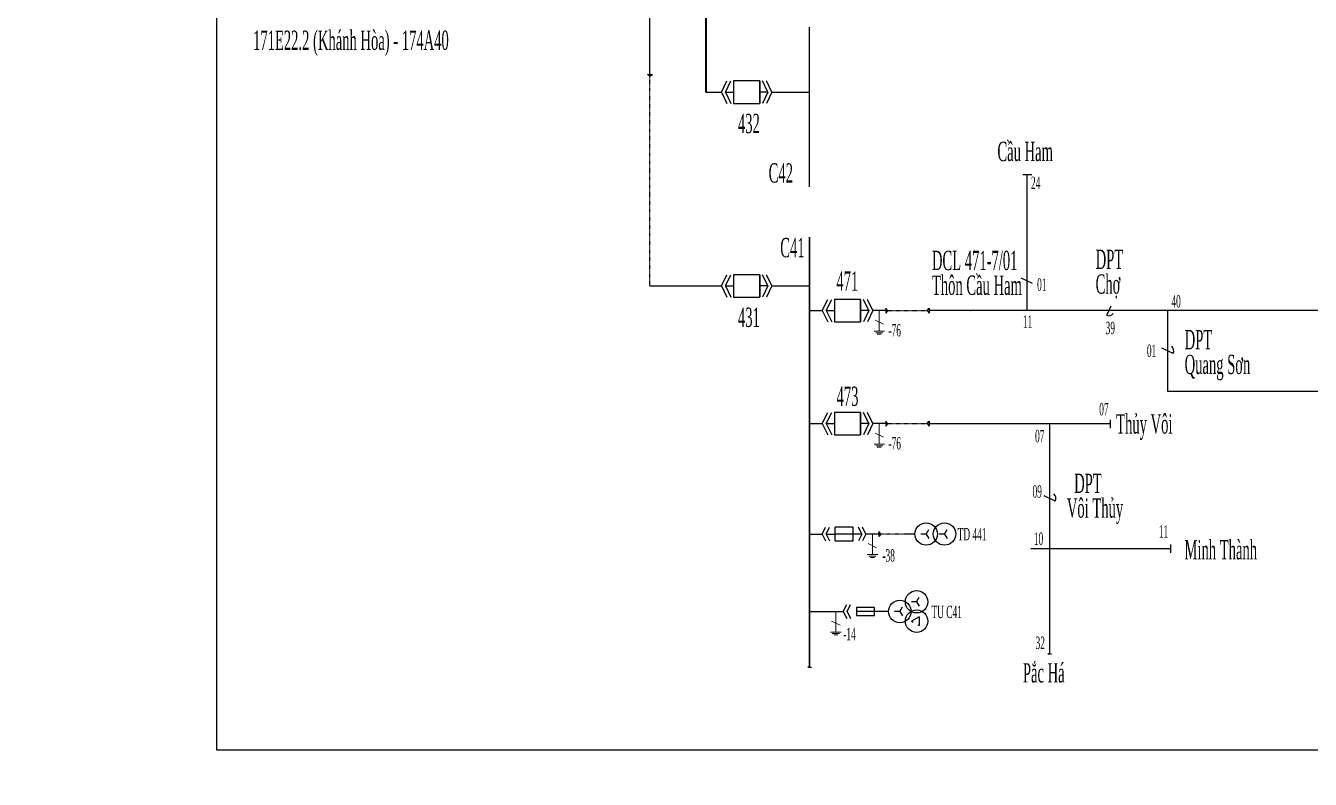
# Model space of a CAD drawing. Header units: inches. Extents: x 5954 to 16840, y 1852 to 5708.
# Drawn here: x 5954 to 6478, y 4016 to 4323 of the extents above; entities that cross this region are included whole.
import ezdxf

# ---------------------------------------------------------------- set-up
doc = ezdxf.new("R2010")
doc.units = ezdxf.units.IN
doc.header["$LTSCALE"] = 0.007
doc.header["$MEASUREMENT"] = 0
doc.linetypes.add('HIDDENX2', pattern=[0.75, 0.5, -0.25])
doc.layers.get('0').update_dxf_attribs({"color": 8, "lineweight": 25})
for name, color, linetype, lineweight in [('0.4+6kV', 6, 'Continuous', 25), ('Cap 22', 170, 'HIDDENX2', 25), ('DZ 22+10', 170, 'Continuous', 25), ('DZ 35', 30, 'Continuous', 25), ('TC 22', 170, 'Continuous', 35), ('TC 35', 30, 'Continuous', 35), ('Tiep dat', 7, 'Continuous', 15)]:
    doc.layers.add(name, color=color, linetype=linetype, lineweight=lineweight)
doc.layers.add('Chu', color=7, linetype='Continuous')
doc.layers.add('so', color=7, linetype='Continuous')
doc.styles.add('chu', font='times.ttf', dxfattribs={"width": 0.5, "height": 0.2})

msp = doc.modelspace()

# ---------------------------------------------------------------- hatches: boundary and pattern name
at = {"layer": 'DZ 22+10'}
h = msp.add_hatch(color=170, dxfattribs=at)
h.paths.add_polyline_path([(6339.3, 4207.12, 0.414214), (6339.19, 4207.01), (6339.3, 4207.01)], flags=17)
h.paths.add_polyline_path([(6339.4, 4207.01, 0.414214), (6339.3, 4207.12), (6339.3, 4207.01), (6339.19, 4207.01, 1)])
at = {"layer": 'TC 35'}
h = msp.add_hatch(dxfattribs=at)
h.set_pattern_fill('ANSI31', color=5, scale=0.393701)
h.set_pattern_definition([(45, (3639.96308, 2435.750033), (-0.0347985621, 0.0347985621), [])])
h.paths.add_polyline_path([(5953.78, 4041.88, 1), (5953.77, 4041.88, 1)])
h = msp.add_hatch(dxfattribs=at)
h.set_pattern_fill('ANSI31', color=5, scale=0.393701)
h.set_pattern_definition([(45, (3648.017744, 2435.702826), (-0.0347985621, 0.0347985621), [])])
h.paths.add_polyline_path([(5961.83, 4041.83, 1), (5961.83, 4041.83, 1)])
h = msp.add_hatch(dxfattribs=at)
h.set_pattern_fill('ANSI31', color=5, scale=0.393701)
h.set_pattern_definition([(45, (3649.10958, 2436.35871), (-0.0347985621, 0.0347985621), [])])
h.paths.add_polyline_path([(5962.93, 4042.49, 1), (5962.92, 4042.49, 1)])
h = msp.add_hatch(dxfattribs=at)
h.set_pattern_fill('ANSI31', color=5, scale=0.393701)
h.set_pattern_definition([(45, (3650.101704, 2435.04072), (-0.0347985621, 0.0347985621), [])])
h.paths.add_polyline_path([(5963.92, 4041.17, 1), (5963.91, 4041.17, 1)])
h = msp.add_hatch(dxfattribs=at)
h.set_pattern_fill('ANSI31', color=5, scale=0.393701)
h.set_pattern_definition([(45, (3663.396417, 2435.750033), (-0.0347985621, 0.0347985621), [])])
h.paths.add_polyline_path([(5977.21, 4041.88, 1), (5977.21, 4041.88, 1)])
h = msp.add_hatch(dxfattribs=at)
h.set_pattern_fill('ANSI31', color=5, scale=0.393701)
h.set_pattern_definition([(45, (3671.45108, 2435.702826), (-0.0347985621, 0.0347985621), [])])
h.paths.add_polyline_path([(5985.27, 4041.83, 1), (5985.26, 4041.83, 1)])
h = msp.add_hatch(dxfattribs=at)
h.set_pattern_fill('ANSI31', color=5, scale=0.393701)
h.set_pattern_definition([(45, (3672.542916, 2436.35871), (-0.0347985621, 0.0347985621), [])])
h.paths.add_polyline_path([(5986.36, 4042.49, 1), (5986.35, 4042.49, 1)])
h = msp.add_hatch(dxfattribs=at)
h.set_pattern_fill('ANSI31', color=5, scale=0.393701)
h.set_pattern_definition([(45, (3673.53504, 2435.04072), (-0.0347985621, 0.0347985621), [])])
h.paths.add_polyline_path([(5987.35, 4041.17, 1), (5987.35, 4041.17, 1)])
h = msp.add_hatch(dxfattribs=at)
h.set_pattern_fill('ANSI31', color=5, scale=0.393701)
h.set_pattern_definition([(45, (3681.95359, 2435.750033), (-0.0347985621, 0.0347985621), [])])
h.paths.add_polyline_path([(5995.77, 4041.88, 1), (5995.76, 4041.88, 1)])
h = msp.add_hatch(dxfattribs=at)
h.set_pattern_fill('ANSI31', color=5, scale=0.393701)
h.set_pattern_definition([(45, (3690.008254, 2435.702826), (-0.0347985621, 0.0347985621), [])])
h.paths.add_polyline_path([(6003.82, 4041.83, 1), (6003.82, 4041.83, 1)])
h = msp.add_hatch(dxfattribs=at)
h.set_pattern_fill('ANSI31', color=5, scale=0.393701)
h.set_pattern_definition([(45, (3691.10009, 2436.35871), (-0.0347985621, 0.0347985621), [])])
h.paths.add_polyline_path([(6004.92, 4042.49, 1), (6004.91, 4042.49, 1)])
h = msp.add_hatch(dxfattribs=at)
h.set_pattern_fill('ANSI31', color=5, scale=0.393701)
h.set_pattern_definition([(45, (3692.092215, 2435.04072), (-0.0347985621, 0.0347985621), [])])
h.paths.add_polyline_path([(6005.91, 4041.17, 1), (6005.9, 4041.17, 1)])
h = msp.add_hatch(dxfattribs=at)
h.set_pattern_fill('ANSI31', color=5, scale=0.393701)
h.set_pattern_definition([(45, (3646.60663, 2434.099883), (-0.0347985621, 0.0347985621), [])])
h.paths.add_polyline_path([(5960.42, 4040.23, 1), (5960.42, 4040.23, 1)])
h = msp.add_hatch(dxfattribs=at)
h.set_pattern_fill('ANSI31', color=5, scale=0.393701)
h.set_pattern_definition([(45, (3670.03997, 2434.099883), (-0.0347985621, 0.0347985621), [])])
h.paths.add_polyline_path([(5983.86, 4040.23, 1), (5983.85, 4040.23, 1)])
h = msp.add_hatch(dxfattribs=at)
h.set_pattern_fill('ANSI31', color=5, scale=0.393701)
h.set_pattern_definition([(45, (3688.59714, 2434.099883), (-0.0347985621, 0.0347985621), [])])
h.paths.add_polyline_path([(6002.41, 4040.23, 1), (6002.41, 4040.23, 1)])
h = msp.add_hatch(dxfattribs=at)
h.set_pattern_fill('ANSI31', color=5, scale=0.393701)
h.set_pattern_definition([(45, (3663.396417, 2422.391653), (-0.0347985621, 0.0347985621), [])])
h.paths.add_polyline_path([(5977.21, 4028.52, 1), (5977.21, 4028.52, 1)])
h = msp.add_hatch(dxfattribs=at)
h.set_pattern_fill('ANSI31', color=5, scale=0.393701)
h.set_pattern_definition([(45, (3670.03997, 2420.7415), (-0.0347985621, 0.0347985621), [])])
h.paths.add_polyline_path([(5983.86, 4026.87, 1), (5983.85, 4026.87, 1)])
h = msp.add_hatch(dxfattribs=at)
h.set_pattern_fill('ANSI31', color=5, scale=0.393701)
h.set_pattern_definition([(45, (3671.45108, 2422.344446), (-0.0347985621, 0.0347985621), [])])
h.paths.add_polyline_path([(5985.27, 4028.47, 1), (5985.26, 4028.47, 1)])
h = msp.add_hatch(dxfattribs=at)
h.set_pattern_fill('ANSI31', color=5, scale=0.393701)
h.set_pattern_definition([(45, (3672.542916, 2423.00033), (-0.0347985621, 0.0347985621), [])])
h.paths.add_polyline_path([(5986.36, 4029.13, 1), (5986.35, 4029.13, 1)])
h = msp.add_hatch(dxfattribs=at)
h.set_pattern_fill('ANSI31', color=5, scale=0.393701)
h.set_pattern_definition([(45, (3673.53504, 2421.68234), (-0.0347985621, 0.0347985621), [])])
h.paths.add_polyline_path([(5987.35, 4027.81, 1), (5987.35, 4027.81, 1)])
h = msp.add_hatch(dxfattribs=at)
h.set_pattern_fill('ANSI31', color=5, scale=0.393701)
h.set_pattern_definition([(45, (3681.95192, 2422.39141), (-0.0347985621, 0.0347985621), [])])
h.paths.add_polyline_path([(5995.77, 4028.52, 1), (5995.76, 4028.52, 1)])
h = msp.add_hatch(dxfattribs=at)
h.set_pattern_fill('ANSI31', color=5, scale=0.393701)
h.set_pattern_definition([(45, (3688.59547, 2420.74126), (-0.0347985621, 0.0347985621), [])])
h.paths.add_polyline_path([(6002.41, 4026.87, 1), (6002.41, 4026.87, 1)])
h = msp.add_hatch(dxfattribs=at)
h.set_pattern_fill('ANSI31', color=5, scale=0.393701)
h.set_pattern_definition([(45, (3690.006583, 2422.3442), (-0.0347985621, 0.0347985621), [])])
h.paths.add_polyline_path([(6003.82, 4028.47, 1), (6003.82, 4028.47, 1)])
h = msp.add_hatch(dxfattribs=at)
h.set_pattern_fill('ANSI31', color=5, scale=0.393701)
h.set_pattern_definition([(45, (3691.09842, 2423.000087), (-0.0347985621, 0.0347985621), [])])
h.paths.add_polyline_path([(6004.92, 4029.13, 1), (6004.91, 4029.13, 1)])
h = msp.add_hatch(dxfattribs=at)
h.set_pattern_fill('ANSI31', color=5, scale=0.393701)
h.set_pattern_definition([(45, (3692.090544, 2421.682095), (-0.0347985621, 0.0347985621), [])])
h.paths.add_polyline_path([(6005.91, 4027.81, 1), (6005.9, 4027.81, 1)])
h = msp.add_hatch(dxfattribs=at)
h.set_pattern_fill('ANSI31', color=5, scale=0.393701)
h.set_pattern_definition([(30.650668, (2114.09672, 2411.178983), (-0.0587225735, 0.0347985621), [])])
edge = h.paths.add_edge_path()
edge.add_ellipse((6018.66, 4017.31), major_axis=(-0.00544, 0), ratio=0.592593, start_angle=180, end_angle=360)
edge.add_ellipse((6018.66, 4017.31), major_axis=(0.00544, 0), ratio=0.592593, start_angle=180, end_angle=360)
h = msp.add_hatch(dxfattribs=at)
h.set_pattern_fill('ANSI31', color=5, scale=0.393701)
h.set_pattern_definition([(30.650668, (2125.30771, 2409.52883), (-0.0587225735, 0.0347985621), [])])
edge = h.paths.add_edge_path()
edge.add_ellipse((6029.87, 4015.66), major_axis=(-0.00544, 0), ratio=0.592593, start_angle=180, end_angle=360)
edge.add_ellipse((6029.87, 4015.66), major_axis=(0.00544, 0), ratio=0.592593, start_angle=180, end_angle=360)
h = msp.add_hatch(dxfattribs=at)
h.set_pattern_fill('ANSI31', color=5, scale=0.393701)
h.set_pattern_definition([(30.650668, (2127.688966, 2411.131776), (-0.0587225735, 0.0347985621), [])])
edge = h.paths.add_edge_path()
edge.add_ellipse((6032.25, 4017.26), major_axis=(-0.00544, 0), ratio=0.592593, start_angle=180, end_angle=360)
edge.add_ellipse((6032.25, 4017.26), major_axis=(-0.00544, 0), ratio=0.592593, start_angle=0, end_angle=180)
h = msp.add_hatch(dxfattribs=at)
h.set_pattern_fill('ANSI31', color=5, scale=0.393701)
h.set_pattern_definition([(30.650668, (2129.53144, 2411.78766), (-0.0587225735, 0.0347985621), [])])
edge = h.paths.add_edge_path()
edge.add_ellipse((6034.09, 4017.92), major_axis=(0.00544, 0), ratio=0.592593, start_angle=0, end_angle=180)
edge.add_ellipse((6034.09, 4017.92), major_axis=(-0.00544, 0), ratio=0.592593, start_angle=0, end_angle=180)
h = msp.add_hatch(dxfattribs=at)
h.set_pattern_fill('ANSI31', color=5, scale=0.393701)
h.set_pattern_definition([(30.650668, (2131.20565, 2410.46967), (-0.0587225735, 0.0347985621), [])])
edge = h.paths.add_edge_path()
edge.add_ellipse((6035.77, 4016.6), major_axis=(-0.00544, 0), ratio=0.592593, start_angle=180, end_angle=360)
edge.add_ellipse((6035.77, 4016.6), major_axis=(0.00544, 0), ratio=0.592593, start_angle=180, end_angle=360)

# ---------------------------------------------------------------- linework, layer by layer
at = {"color": 0}
msp.add_lwpolyline([(8371.67, 4027.59), (6031.74, 4027.59), (6031.74, 5707.54), (8371.67, 5707.54)], close=True, dxfattribs=at)
at = {"layer": '0.4+6kV'}
for p, q in [((6328.62, 4115.81), (6326.51, 4115.81)), ((6328.62, 4115.81), (6329.67, 4117.64)), ((6328.62, 4115.81), (6329.67, 4113.98)), ((6317.26, 4088.15), (6315.15, 4088.15)), ((6317.26, 4088.15), (6318.32, 4089.98)), ((6317.26, 4088.15), (6318.32, 4086.32)), ((6318.32, 4082.04), (6315.15, 4080.21)), ((6315.15, 4080.21), (6315.83, 4079.82)), ((6317.76, 4078.71), (6318.32, 4078.39)), ((6318.32, 4082.04), (6318.32, 4078.39))]:
    msp.add_line(p, q, dxfattribs=at)
for centre in [(6328.62, 4115.81), (6317.26, 4088.15), (6317.26, 4080.21)]:
    msp.add_circle(centre, 4.58, dxfattribs=at)
at = {"layer": 'Cap 22'}
for p, q in [((6208.44, 4217.07), (6208.44, 4302.67)), ((6305.44, 4207.01), (6321.55, 4207.01)), ((6305.44, 4160.87), (6321.55, 4160.87)), ((6313.2, 4115.81), (6302.64, 4115.81))]:
    msp.add_line(p, q, dxfattribs=at)
at = {"layer": 'DZ 22+10', "lineweight": 40}
msp.add_line((6231.27, 4385.05), (6231.27, 4296.2), dxfattribs=at)
at = {"layer": 'DZ 22+10', "color": 170}
for p, q in [((6208.44, 4303.47), (6208.44, 4361.78)), ((6273.52, 4257.56), (6273.52, 4322.73)), ((6208.44, 4302.67), (6207.43, 4303.47)), ((6207.43, 4303.47), (6209.45, 4303.47)), ((6208.44, 4302.67), (6207.43, 4303.47)), ((6207.43, 4303.47), (6209.45, 4303.47)), ((6208.44, 4302.67), (6209.45, 4303.47)), ((6208.44, 4302.67), (6209.45, 4303.47)), ((6237.6, 4296.2), (6239.82, 4300.78)), ((6239.23, 4296.2), (6241.45, 4300.78)), ((6253.23, 4300.78), (6253.23, 4291.62)), ((6256.6, 4296.2), (6254.38, 4300.78)), ((6258.23, 4296.2), (6256, 4300.78)), ((6231.27, 4296.2), (6237.6, 4296.2)), ((6237.6, 4296.2), (6239.82, 4291.62)), ((6239.23, 4296.2), (6242.6, 4296.2)), ((6239.23, 4296.2), (6241.45, 4291.62)), ((6255.98, 4296.2), (6253.23, 4296.2)), ((6256.6, 4296.2), (6253.23, 4296.2)), ((6256.6, 4296.2), (6254.38, 4291.62)), ((6258.23, 4296.2), (6256, 4291.62)), ((6258.23, 4296.2), (6273.52, 4296.2)), ((6364.24, 4262.48), (6360.52, 4262.48)), ((6362.33, 4207.01), (6362.35, 4262.49)), ((6237.6, 4217.07), (6239.82, 4221.65)), ((6239.23, 4217.07), (6241.45, 4221.65)), ((6253.23, 4221.65), (6253.23, 4212.48)), ((6256.6, 4217.07), (6254.38, 4221.65)), ((6258.23, 4217.07), (6256, 4221.65)), ((6364.56, 4218.07), (6359.97, 4220.3)), ((6208.44, 4217.07), (6237.6, 4217.07)), ((6237.6, 4217.07), (6239.82, 4212.48)), ((6239.23, 4217.07), (6242.6, 4217.07)), ((6239.23, 4217.07), (6241.45, 4212.48)), ((6255.98, 4217.07), (6253.23, 4217.07)), ((6256.6, 4217.07), (6253.23, 4217.07)), ((6256.6, 4217.07), (6254.38, 4212.48)), ((6258.23, 4217.07), (6256, 4212.48)), ((6258.23, 4217.07), (6273.52, 4217.07)), ((6278.77, 4207.01), (6280.99, 4211.59)), ((6280.39, 4207.01), (6282.61, 4211.59)), ((6294.39, 4211.59), (6294.39, 4202.42)), ((6297.77, 4207.01), (6295.55, 4211.59)), ((6299.39, 4207.01), (6297.17, 4211.59)), ((6394.88, 4205.11), (6396.57, 4208.91)), ((6273.52, 4207.01), (6278.77, 4207.01)), ((6278.77, 4207.01), (6280.99, 4202.42)), ((6280.39, 4207.01), (6283.77, 4207.01)), ((6280.39, 4207.01), (6282.61, 4202.42)), ((6297.15, 4207.01), (6294.39, 4207.01)), ((6297.77, 4207.01), (6294.39, 4207.01)), ((6297.77, 4207.01), (6295.55, 4202.42)), ((6299.39, 4207.01), (6297.17, 4202.42)), ((6304.64, 4207.01), (6299.39, 4207.01)), ((6305.44, 4207.01), (6304.64, 4208.02)), ((6304.64, 4208.02), (6304.64, 4205.99)), ((6305.44, 4207.01), (6304.64, 4205.99)), ((6321.55, 4207.01), (6322.35, 4208.02)), ((6321.55, 4207.01), (6322.35, 4205.99)), ((6322.35, 4208.02), (6322.35, 4205.99)), ((6664.99, 4207.01), (6322.35, 4207.01)), ((6421.91, 4189.47), (6417.33, 4191.69)), ((6278.77, 4160.87), (6280.99, 4165.45)), ((6280.39, 4160.87), (6282.61, 4165.45)), ((6294.39, 4165.45), (6294.39, 4156.29)), ((6297.77, 4160.87), (6295.55, 4165.45)), ((6299.39, 4160.87), (6297.17, 4165.45)), ((6305.44, 4160.87), (6304.64, 4161.88)), ((6304.64, 4161.88), (6304.64, 4159.86)), ((6321.55, 4160.87), (6322.35, 4161.88)), ((6322.35, 4161.88), (6322.35, 4159.86)), ((6273.52, 4160.87), (6278.77, 4160.87)), ((6278.77, 4160.87), (6280.99, 4156.29)), ((6280.39, 4160.87), (6283.77, 4160.87)), ((6280.39, 4160.87), (6282.61, 4156.29)), ((6297.15, 4160.87), (6294.39, 4160.87)), ((6297.77, 4160.87), (6294.39, 4160.87)), ((6297.77, 4160.87), (6295.55, 4156.29)), ((6299.39, 4160.87), (6297.17, 4156.29)), ((6304.64, 4160.87), (6299.39, 4160.87)), ((6305.44, 4160.87), (6304.64, 4159.86)), ((6321.55, 4160.87), (6322.35, 4159.86)), ((6373.82, 4129.21), (6369.24, 4131.43)), ((6273.52, 4115.81), (6278.77, 4115.81)), ((6278.77, 4115.81), (6280.14, 4118.65)), ((6278.77, 4115.81), (6280.14, 4112.98)), ((6280.39, 4115.81), (6281.77, 4118.65)), ((6280.39, 4115.81), (6281.77, 4112.98)), ((6280.39, 4115.81), (6284.01, 4115.81)), ((6291.32, 4118.58), (6284.01, 4118.58)), ((6284.01, 4113.04), (6284.01, 4118.58)), ((6294.94, 4115.81), (6284.01, 4115.81)), ((6291.32, 4113.04), (6291.32, 4118.58)), ((6294.97, 4115.81), (6293.59, 4118.65)), ((6294.97, 4115.81), (6293.59, 4112.98)), ((6296.59, 4115.81), (6295.22, 4118.65)), ((6296.59, 4115.81), (6295.22, 4112.98)), ((6301.84, 4115.81), (6296.59, 4115.81)), ((6302.64, 4115.81), (6301.84, 4116.82)), ((6301.84, 4116.82), (6301.84, 4114.8)), ((6302.64, 4115.81), (6301.84, 4114.8)), ((6316.56, 4115.81), (6313.2, 4115.81)), ((6321.14, 4115.81), (6319.03, 4115.81)), ((6321.14, 4115.81), (6322.19, 4117.64)), ((6321.14, 4115.81), (6322.19, 4113.98)), ((6284.01, 4113.04), (6291.32, 4113.04)), ((6273.52, 4084.18), (6287.34, 4084.18)), ((6287.34, 4084.18), (6288.72, 4087.02)), ((6287.34, 4084.18), (6288.72, 4081.35)), ((6288.97, 4084.18), (6290.34, 4087.02)), ((6288.97, 4084.18), (6290.34, 4081.35)), ((6292.7, 4085.79), (6292.7, 4082.57)), ((6300.01, 4085.79), (6292.7, 4085.79)), ((6305.8, 4084.18), (6292.7, 4084.18)), ((6300.01, 4082.57), (6300.01, 4085.79)), ((6310.39, 4084.18), (6308.28, 4084.18)), ((6310.39, 4084.18), (6311.44, 4086.01)), ((6310.39, 4084.18), (6311.44, 4082.36)), ((6292.7, 4082.57), (6300.01, 4082.57))]:
    msp.add_line(p, q, dxfattribs=at)
at = {"layer": 'DZ 22+10'}
for p, q in [((6419.62, 4207.01), (6419.62, 4174.15)), ((6419.62, 4174.15), (6637.12, 4174.15)), ((6396.19, 4162.36), (6396.19, 4158.96)), ((6322.35, 4160.87), (6371.53, 4160.87)), ((6371.53, 4160.87), (6396.19, 4160.87)), ((6371.53, 4160.87), (6371.53, 4067.1)), ((6363.8, 4109.85), (6420.82, 4109.85)), ((6420.82, 4111.55), (6420.82, 4108.15)), ((6371.42, 4066.92), (6370.78, 4066.92)), ((6370.78, 4066.92), (6372.27, 4066.92)), ((6273.52, 4061.49), (6272.88, 4061.49)), ((6272.88, 4061.49), (6274.37, 4061.49))]:
    msp.add_line(p, q, dxfattribs=at)
at = {"layer": 'DZ 22+10', "color": 170}
for points in [[(6242.6, 4300.78), (6242.6, 4291.62), (6253.23, 4291.62), (6253.23, 4300.78)], [(6242.6, 4221.65), (6242.6, 4212.48), (6253.23, 4212.48), (6253.23, 4221.65)], [(6283.77, 4211.59), (6283.77, 4202.42), (6294.39, 4202.42), (6294.39, 4211.59)], [(6283.77, 4165.45), (6283.77, 4156.29), (6294.39, 4156.29), (6294.39, 4165.45)]]:
    msp.add_lwpolyline(points, close=True, dxfattribs=at)
for centre in [(6321.14, 4115.81), (6310.39, 4084.18)]:
    msp.add_circle(centre, 4.58, dxfattribs=at)
for centre, radius, start, end in [((6395.73, 4207.01), 2.08, 246.0419, 324.699), ((6419.62, 4190.58), 2.55, 334.1246, 48.3468), ((6371.53, 4130.32), 2.55, 334.1246, 48.3468)]:
    msp.add_arc(centre, radius, start, end, dxfattribs=at)
at = {"layer": 'DZ 35'}
for radius in [0.108, 5.744004738517106e-11]:
    msp.add_circle((6339.3, 4207.01), radius, dxfattribs=at)
at = {"layer": 'TC 22'}
msp.add_line((6273.52, 4237.01), (6273.52, 4061.49), dxfattribs=at)
at = {"layer": 'Tiep dat'}
for p, q in [((6302.02, 4207.01), (6302.02, 4198.59)), ((6299.87, 4198.59), (6304.17, 4198.59)), ((6299.87, 4198.59), (6304.17, 4198.59)), ((6299.87, 4198.59), (6304.17, 4198.59)), ((6300.3, 4203.09), (6303.74, 4201.42)), ((6300.55, 4198), (6303.49, 4198)), ((6300.55, 4198), (6303.49, 4198)), ((6300.55, 4198), (6303.49, 4198)), ((6301.21, 4197.43), (6302.83, 4197.43)), ((6301.21, 4197.43), (6302.83, 4197.43)), ((6301.21, 4197.43), (6302.83, 4197.43)), ((6300.3, 4156.95), (6303.74, 4155.29)), ((6302.02, 4160.87), (6302.02, 4152.45)), ((6299.87, 4152.45), (6304.17, 4152.45)), ((6299.87, 4152.45), (6304.17, 4152.45)), ((6299.87, 4152.45), (6304.17, 4152.45)), ((6300.55, 4151.86), (6303.49, 4151.86)), ((6300.55, 4151.86), (6303.49, 4151.86)), ((6300.55, 4151.86), (6303.49, 4151.86)), ((6301.21, 4151.29), (6302.83, 4151.29)), ((6301.21, 4151.29), (6302.83, 4151.29)), ((6301.21, 4151.29), (6302.83, 4151.29)), ((6299.22, 4115.81), (6299.22, 4107.39)), ((6297.5, 4111.89), (6300.94, 4110.23)), ((6297.07, 4107.39), (6301.37, 4107.39)), ((6297.07, 4107.39), (6301.37, 4107.39)), ((6297.07, 4107.39), (6301.37, 4107.39)), ((6297.75, 4106.8), (6300.69, 4106.8)), ((6297.75, 4106.8), (6300.69, 4106.8)), ((6297.75, 4106.8), (6300.69, 4106.8)), ((6298.41, 4106.23), (6300.03, 4106.23)), ((6298.41, 4106.23), (6300.03, 4106.23)), ((6298.41, 4106.23), (6300.03, 4106.23)), ((6284.29, 4084.18), (6284.29, 4075.76)), ((6282.57, 4080.26), (6286.01, 4078.6)), ((6282.14, 4075.76), (6286.44, 4075.76)), ((6282.14, 4075.76), (6286.44, 4075.76)), ((6282.14, 4075.76), (6286.44, 4075.76)), ((6282.82, 4075.17), (6285.76, 4075.17)), ((6282.82, 4075.17), (6285.76, 4075.17)), ((6282.82, 4075.17), (6285.76, 4075.17)), ((6283.48, 4074.6), (6285.1, 4074.6)), ((6283.48, 4074.6), (6285.1, 4074.6)), ((6283.48, 4074.6), (6285.1, 4074.6))]:
    msp.add_line(p, q, dxfattribs=at)

# ---------------------------------------------------------------- texts
at = {"layer": 'Chu', "style": 'chu', "width": 0.5}
for s, p in [('432', (6244.36, 4279.48)), ('C42', (6256.89, 4259.3)), ('C41', (6261.62, 4228.81)), ('471', (6284.52, 4215.14)), ('431', (6244.36, 4200.35)), ('473', (6284.59, 4168.13))]:
    msp.add_text(s, height=7.882, dxfattribs=at).set_placement(p)
at = {"layer": 'Chu', "line_spacing_factor": 0.769231, "style": 'chu'}
for s, insert, char_height, width, attachment_point in [('171E22.2 (Khánh Hòa) - 174A40', (6046.54, 4321.34), 7.8819, 79.0184, 1), ('Cầu Ham', (6372.87, 4275.95), 7.882, 34.5215, 3), ('DCL 471-7/01\\PThôn Cầu Ham ', (6323.5, 4213.34), 7.8819, 83.3323, 7), ('DPT  \\PChợ', (6390.29, 4231.92), 7.882, 34.5215, 1), ('DPT\\PQuang S{\\fTimes New Roman|b0|i0|c163|p18;ơ}n', (6426.61, 4199.12), 7.8819, 34.5215, 1), ('Thủy Vôi', (6398.66, 4154.21), 7.882, 40.4306, 7), ('  DPT \\PVôi Thủy', (6378.55, 4119.87), 7.882, 83.3323, 7), ('Minh Thành', (6426.54, 4105.33), 7.882, 40.4306, 7), ('Pắc Há', (6360.62, 4063.07), 7.882, 34.5215, 1)]:
    msp.add_mtext(s, dxfattribs=dict(at, insert=insert, char_height=char_height, width=width, attachment_point=attachment_point))
at = {"layer": 'so', "style": 'chu', "width": 0.5}
for s, p in [('24', (6363.92, 4256.65)), ('01', (6366.41, 4215.12)), ('40', (6421.2, 4208.27)), ('11', (6360.63, 4200.04)), ('-76', (6305.77, 4196.47)), ('39', (6394.37, 4197.4)), ('01', (6411.22, 4188.11)), ('07', (6391.76, 4164.25)), ('07', (6365.57, 4153.28)), ('-76', (6305.77, 4150.33)), ('09', (6364.55, 4130.66)), ('11', (6416.12, 4114.38)), ('TD 441', (6333.99, 4113.21)), ('10', (6365.1, 4111.38)), ('-38', (6303.3, 4104.54)), ('TU C41', (6323.3, 4081.49)), ('-14', (6287.3, 4072.45)), ('32', (6365.79, 4068.89))]:
    msp.add_text(s, height=5.052, dxfattribs=at).set_placement(p)

doc.saveas('drawing.dxf')
